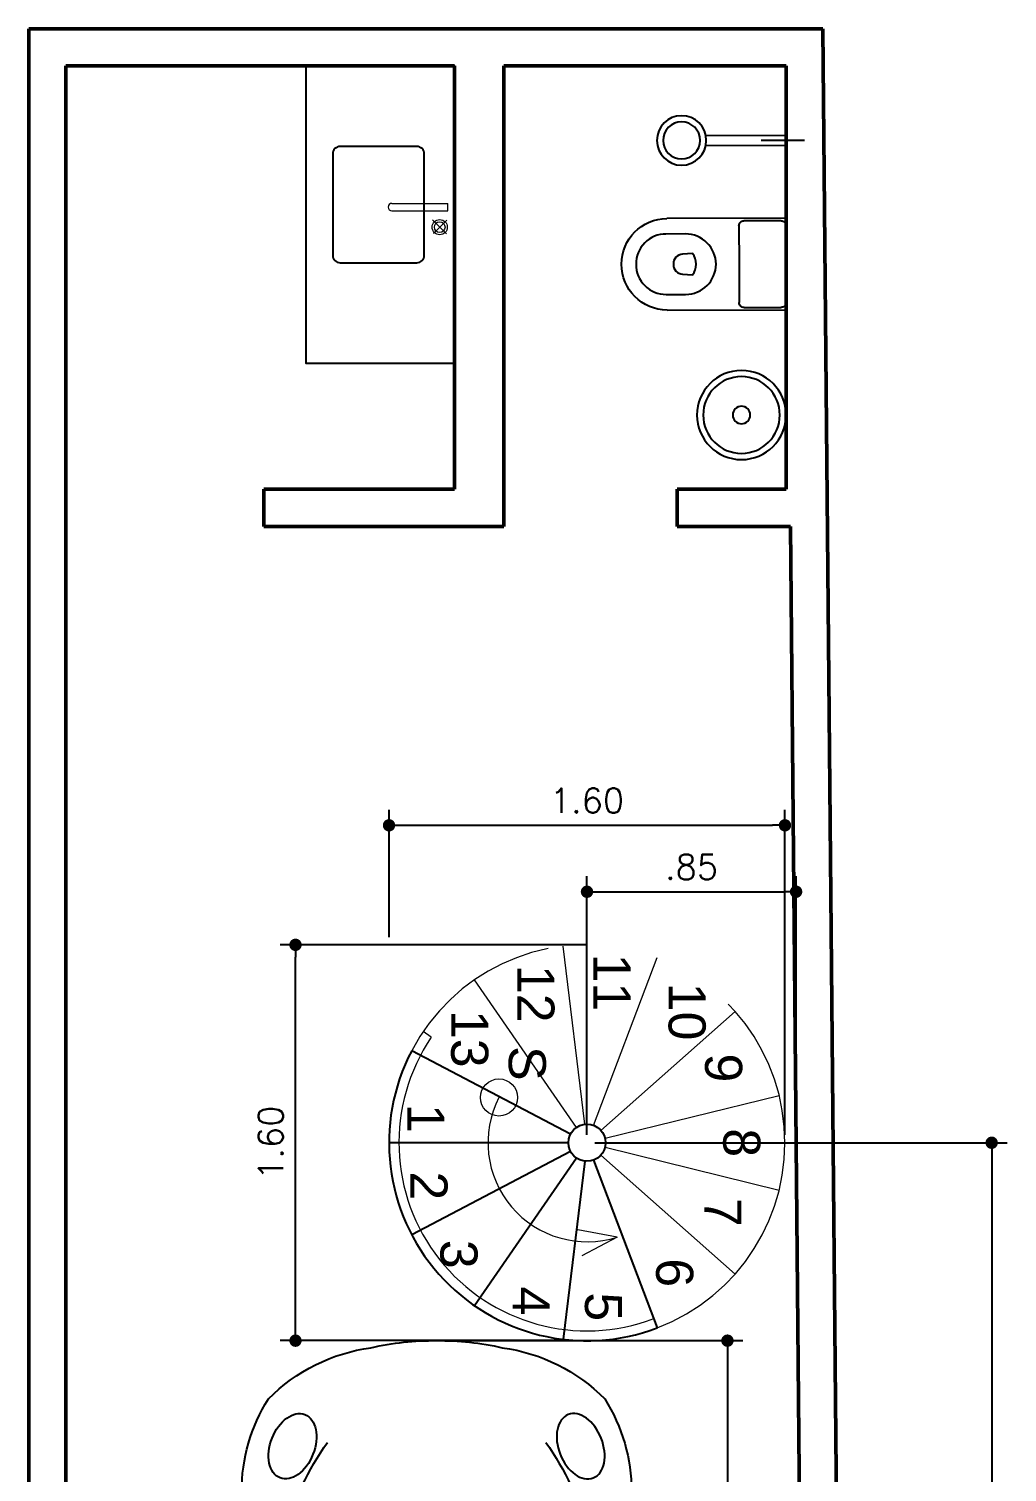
# Model space of a CAD drawing. Header units: millimetres. Extents: x -4763 to 645, y -25 to 217.
# Drawn here: x -48.34 to -44.39, y 50.9 to 56.73 of the extents above; entities that cross this region are included whole.
import ezdxf

# ---------------------------------------------------------------- set-up
doc = ezdxf.new("R2010")
doc.units = ezdxf.units.MM
doc.header["$LTSCALE"] = 0.5
doc.header["$PDMODE"] = 3
doc.linetypes.add('HIDDEN2', pattern=[4.7625, 3.175, -1.5875])
for name, color, linetype, lineweight in [('A-TRACEJADO', 251, 'HIDDEN2', 18), ('Alvenaria-alta', 5, 'Continuous', 50), ('ARQ cota externa', 1, 'Continuous', 15), ('ARQ cota interna', 1, 'Continuous', 18), ('ARQ TEXTO 01', 250, 'Continuous', 18), ('ARQ VISTA 1', 1, 'Continuous', 15), ('ARQ_construir - vista', 10, 'Continuous', 15), ('ARQ_linha-nivel', 1, 'Continuous', 13)]:
    doc.layers.add(name, color=color, linetype=linetype, lineweight=lineweight)
for name, color, linetype in [('ARQ escada', 2, 'Continuous'), ('BANHO', 2, 'Continuous'), ('Carros', 7, 'Continuous'), ('EQUIPAMENTOS', 1, 'Continuous'), ('PENA1', 1, 'Continuous')]:
    doc.layers.add(name, color=color, linetype=linetype)
doc.styles.add('ARIAL 15', font='arial.ttf', dxfattribs={"height": 0.15})
doc.styles.add('RS50', font='romans.shx', dxfattribs={"height": 0.1})
doc.dimstyles.new('Cota 50', dxfattribs={"dimscale": 0.05, "dimtxt": 0.1, "dimasz": 1, "dimexe": 1.25, "dimexo": 0.625, "dimgap": 1, "dimtad": 1, "dimzin": 4, "dimdsep": 46, "dimtxsty": 'RS50', "dimblk": 'DOT', "dimcen": 0.1, "dimclrd": 256, "dimclre": 256, "dimclrt": 256, "dimadec": 0, "dimazin": 0, "dimtfac": 1, "dimtix": 1, "dimtmove": 0, "dimatfit": 3, "dimldrblk": 'DOT', "dimfxl": 1.25, "dimarcsym": 0})

# ---------------------------------------------------------------- blocks, each defined once
blk = doc.blocks.new('DVCAP02')
for p, q in [((-185, -496), (-185, -19.4)), ((-181.7, -15), (-172.5, -15)), ((-175, -185), (-175, -35)), ((-172.5, -15), (0, -15)), ((0, -15), (172.9, -15)), ((172.9, -15), (181.7, -15)), ((175, -35), (175, -185)), ((185, -18.8), (185, -496)), ((0, -205), (-155, -205)), ((155, -205), (0, -205))]:
    blk.add_line(p, q)
for points in [[(0, -621, -0.418544), (-122, -500), (-122, -421, -0.411864), (0, -298, -0.411864), (122, -421), (122, -500, -0.418544)], [(0, -470, -0.428571), (-40, -433), (-43, -393, -0.16754), (0, -378, -0.16754), (43, -393), (40, -433, -0.428571)]]:
    blk.add_lwpolyline(points, format="xyb", close=True)
for centre, radius, start, end in [((-180.8, -19.1), 4.22, 102.6383, 184.46392), ((-155.7, -34.3), 19.3, 87.83751, 182.16249), ((155.7, -34.3), 19.3, 357.83751, 92.16249), ((180.8, -19.1), 4.22, 4.46392, 77.3617), ((-155.8, -185.8), 19.2, 177.632, 272.368), ((155.8, -185.8), 19.2, 267.632, 2.368), ((0, -495), 185, 180.31097, 269.99958), ((0, -495), 185, 270.00042, 359.68903)]:
    blk.add_arc(centre, radius, start, end)
blk = doc.blocks.new('CHUV-S')
at = {"layer": 'BANHO', "color": 155}
blk.add_line((0, -0.5), (0, 0.376), dxfattribs=at)
at = {"layer": 'BANHO'}
for p, q in [((-0.1, -1.621), (-0.1, 0)), ((-0.1, -1.621), (-0.1, 0)), ((-0.1, -1.621), (-0.1, 0)), ((0.1, 0), (-0.1, 0)), ((0.1, -1.621), (0.1, 0))]:
    blk.add_line(p, q, dxfattribs=at)
blk.add_circle((0, -2.111), 0.5, dxfattribs=at)
at = {"layer": 'BANHO', "color": 155}
blk.add_circle((0, -2.111), 0.375, dxfattribs=at)
blk = doc.blocks.new('DCUNP02')
for radius in [180, 155, 35.5]:
    blk.add_circle((0, -265), radius)
blk = doc.blocks.new('VWBeetle')
at = {"layer": 'Carros', "ltscale": 0.03}
for p, q in [((-0.5103, 2.6718), (-0.6672, 2.6522)), ((0.5103, 2.6718), (0.6672, 2.6522)), ((-0.5086, 2.558), (-0.6744, 2.5366)), ((0.5086, 2.558), (0.6744, 2.5366))]:
    blk.add_line(p, q, dxfattribs=at)
for centre, radius, start, end in [((-0.1703, 3.5527), 0.7139, 97.64632, 135.47675), ((-0.0144, 3.1792), 1.1098, 89.25491, 103.06417), ((0.0144, 3.1792), 1.1098, 76.93583, 90.74509), ((0.1703, 3.5527), 0.7139, 44.52325, 82.35368), ((-0.0916, 3.6799), 0.6963, 147.56997, 179.98508), ((0.0916, 3.6799), 0.6963, 0.01492, 32.43003), ((0.5477, 3.1852), 1.2075, 144.98458, 164.1824), ((-0.5477, 3.1852), 1.2075, 15.8176, 35.01542), ((2.0938, 3.5281), 2.8857, 176.98174, 193.40872), ((-2.0938, 3.5281), 2.8857, 346.59128, 3.01826), ((0.0284, 1.6396), 2.0002, 90.81343, 107.52804), ((-0.0284, 1.6396), 2.0002, 72.47196, 89.18657), ((2.6758, 2.7674), 3.3736, 167.20845, 176.98184), ((-3.3163, 2.6644), 2.8808, 4.66831, 17.83934), ((3.3163, 2.6644), 2.8808, 162.16066, 175.33169), ((-2.6758, 2.7674), 3.3736, 3.01816, 12.79155), ((8.2076, 2.1949), 9.0652, 172.76971, 185.86154), ((7.561, 2.0805), 8.248, 171.21811, 184.97683), ((-4.2828, 2.5587), 3.7742, 352.31041, 11.94444), ((4.2828, 2.5587), 3.7742, 168.05556, 187.68959), ((-7.561, 2.0805), 8.248, 355.02317, 8.78189), ((-8.2076, 2.1949), 9.0652, 354.13846, 7.23029), ((6.2021, 2.3777), 7.0033, 173.95086, 187.71869), ((-6.2021, 2.3777), 7.0033, 352.28131, 6.04914), ((0.0114, -1.2463), 4.1702, 90.15618, 96.28361), ((-0.0114, -1.2463), 4.1702, 83.71639, 89.84382), ((-4.3578, 2.3281), 3.8251, 345.41678, 355.88554), ((4.3578, 2.3281), 3.8251, 184.11446, 194.58322), ((-4.2893, 2.2103), 3.8251, 345.41678, 355.88554), ((-0.0094, 12.3553), 10.4299, 267.44663, 270.05165), ((0.0094, 12.3553), 10.4299, 269.94835, 272.55337), ((4.2893, 2.2103), 3.8251, 184.11446, 194.58322), ((0.3793, 0.8562), 1.2591, 150.33428, 181.29629), ((-0.3793, 0.8562), 1.2591, 358.70371, 29.66572), ((2.7203, 1.4851), 3.3661, 184.43412, 199.42792), ((0.0119, 1.9591), 0.9307, 229.91002, 269.26708), ((-0.0119, 1.9591), 0.9307, 270.73292, 310.08998), ((-2.7203, 1.4851), 3.3661, 340.57208, 355.56588), ((-0.0486, 1.0834), 0.2911, 177.26559, 187.06762), ((0.0486, 1.0834), 0.2911, 352.93238, 2.73441), ((-0.3167, 1.0449), 0.021, 172.69243, 256.33506), ((0.0145, 1.7871), 0.8333, 246.21141, 269.00194), ((-0.0145, 1.7871), 0.8333, 270.99806, 293.78859), ((0.3167, 1.0449), 0.021, 283.66494, 7.30757), ((0.3806, 0.8019), 1.2604, 178.82678, 206.43731), ((-0.3806, 0.8019), 1.2604, 333.56269, 1.17322), ((-0.1465, 0.4253), 0.3133, 191.00684, 262.99735), ((0.1465, 0.4253), 0.3133, 277.00265, 348.99316), ((-0.5308, 0.3379), 0.2379, 204.1178, 255.8637), ((0.5308, 0.3379), 0.2379, 284.1363, 335.8822), ((-0.4846, 0.0885), 0.0326, 66.81835, 189.67737), ((0.0039, 1.5271), 1.4868, 251.34013, 269.84794), ((-0.0039, 1.5271), 1.4868, 270.15206, 288.65987), ((0.4846, 0.0885), 0.0326, 350.32263, 113.18165), ((0.0288, 1.8295), 1.8297, 250.26727, 269.09715), ((0.0259, 1.0185), 0.9284, 256.88456, 268.39951), ((-0.0259, 1.0185), 0.9284, 271.60049, 283.11544), ((-0.0288, 1.8295), 1.8297, 270.90285, 289.73273)]:
    blk.add_arc(centre, radius, start, end, dxfattribs=at)
for centre, major_axis, ratio in [((-0.5824, 3.8622), (0.0503, 0.1281), 0.646527), ((-0.6076, 0.3487), (-0.0396, 0.1391), 0.723549)]:
    blk.add_ellipse(centre, major_axis=major_axis, ratio=ratio, dxfattribs=at)
at = {"layer": 'Carros', "ltscale": 0.03, "extrusion": (0, 0, -1)}
for centre, major_axis, ratio in [((0.5824, 3.8622), (-0.0503, 0.1281), 0.646527), ((0.6076, 0.3487), (0.0396, 0.1391), 0.723549)]:
    blk.add_ellipse(centre, major_axis=major_axis, ratio=ratio, dxfattribs=at)
blk = doc.blocks.new('_Dot')
at = {"color": 0, "linetype": 'ByBlock', "lineweight": -2}
blk.add_line((-0.5, 0), (-1, 0), dxfattribs=at)
at = {"color": 0, "linetype": 'ByBlock', "const_width": 0.5}
blk.add_lwpolyline([(-0.25, 0, 1), (0.25, 0, 1)], format="xyb", close=True, dxfattribs=at)
blk = doc.blocks.new('*D76')
at = {"layer": 'ARQ cota externa', "lineweight": -2, "transparency": 16777216}
for p, q in [((-46.6637, 51.4314), (-45.4571, 51.4314)), ((-45.5196, 51.3814), (-45.5196, 46.991)), ((-46.6637, 46.941), (-45.4571, 46.941))]:
    blk.add_line(p, q, dxfattribs=at)
at = {"layer": 'DEFPOINTS', "color": 0, "transparency": 16777216}
for p in [(-46.6949, 51.4314), (-46.6949, 46.941), (-45.5196, 46.941)]:
    blk.add_point(p, dxfattribs=at)
at = {"layer": 'ARQ cota externa', "lineweight": -2, "transparency": 16777216, "xscale": 0.05, "yscale": 0.05, "zscale": 0.05}
for p, rotation in [((-45.5196, 51.4314), 90), ((-45.5196, 46.941), 270)]:
    blk.add_blockref('_Dot', p, dxfattribs=dict(at, rotation=rotation))
at = {"layer": 'ARQ cota externa', "transparency": 16777216, "insert": (-45.6196, 49.1862), "char_height": 0.1, "attachment_point": 5, "rotation": 90, "style": 'RS50'}
blk.add_mtext('4.49', dxfattribs=at)
blk = doc.blocks.new('*D88')
at = {"layer": 'ARQ cota externa', "lineweight": -2, "transparency": 16777216}
for p, q in [((-46.056, 52.231), (-44.3893, 52.231)), ((-44.4518, 52.181), (-44.4518, 46.991)), ((-45.0116, 46.941), (-44.3893, 46.941))]:
    blk.add_line(p, q, dxfattribs=at)
at = {"layer": 'DEFPOINTS', "color": 0, "transparency": 16777216}
for p in [(-46.0872, 52.231), (-45.0429, 46.941), (-44.4518, 46.941)]:
    blk.add_point(p, dxfattribs=at)
at = {"layer": 'ARQ cota externa', "lineweight": -2, "transparency": 16777216, "xscale": 0.05, "yscale": 0.05, "zscale": 0.05}
for p, rotation in [((-44.4518, 52.231), 90), ((-44.4518, 46.941), 270)]:
    blk.add_blockref('_Dot', p, dxfattribs=dict(at, rotation=rotation))
at = {"layer": 'ARQ cota externa', "transparency": 16777216, "insert": (-44.5518, 49.586), "char_height": 0.1, "attachment_point": 5, "rotation": 90, "style": 'RS50'}
blk.add_mtext('5.29', dxfattribs=at)
blk = doc.blocks.new('*D89')
at = {"layer": 'ARQ cota externa', "lineweight": -2, "transparency": 16777216}
for p, q in [((-46.0921, 53.0306), (-47.3277, 53.0306)), ((-47.2652, 51.4814), (-47.2652, 52.9806)), ((-46.1448, 51.4314), (-47.3277, 51.4314))]:
    blk.add_line(p, q, dxfattribs=at)
at = {"layer": 'DEFPOINTS', "color": 0, "transparency": 16777216}
for p in [(-47.2652, 53.0306), (-46.0609, 53.0306), (-46.1135, 51.4314)]:
    blk.add_point(p, dxfattribs=at)
at = {"layer": 'ARQ cota externa', "lineweight": -2, "transparency": 16777216, "xscale": 0.05, "yscale": 0.05, "zscale": 0.05}
for p, rotation in [((-47.2652, 53.0306), 90), ((-47.2652, 51.4314), 270)]:
    blk.add_blockref('_Dot', p, dxfattribs=dict(at, rotation=rotation))
at = {"layer": 'ARQ cota externa', "transparency": 16777216, "insert": (-47.3652, 52.231), "char_height": 0.1, "attachment_point": 5, "rotation": 90, "style": 'RS50'}
blk.add_mtext('1.60', dxfattribs=at)
blk = doc.blocks.new('*D109')
at = {"layer": 'ARQ cota externa', "lineweight": -2, "transparency": 16777216}
for p, q in [((-46.8872, 53.0618), (-46.8872, 53.5759)), ((-45.2872, 52.2623), (-45.2872, 53.5759)), ((-46.8372, 53.5134), (-45.3372, 53.5134))]:
    blk.add_line(p, q, dxfattribs=at)
at = {"layer": 'DEFPOINTS', "color": 0, "transparency": 16777216}
for p in [(-45.2872, 53.5134), (-46.8872, 53.0306), (-45.2872, 52.231)]:
    blk.add_point(p, dxfattribs=at)
at = {"layer": 'ARQ cota externa', "lineweight": -2, "transparency": 16777216, "xscale": 0.05, "yscale": 0.05, "zscale": 0.05, "rotation": 180}
blk.add_blockref('_Dot', (-46.8872, 53.5134), dxfattribs=at)
at = {"layer": 'ARQ cota externa', "lineweight": -2, "transparency": 16777216, "xscale": 0.05, "yscale": 0.05, "zscale": 0.05}
blk.add_blockref('_Dot', (-45.2872, 53.5134), dxfattribs=at)
at = {"layer": 'ARQ cota externa', "transparency": 16777216, "insert": (-46.0872, 53.6134), "char_height": 0.1, "attachment_point": 5, "style": 'RS50'}
blk.add_mtext('1.60', dxfattribs=at)
blk = doc.blocks.new('*D126')
at = {"layer": 'ARQ cota externa', "lineweight": -2, "transparency": 16777216}
for p, q in [((-46.0872, 52.2623), (-46.0872, 53.3075)), ((-45.2422, 52.2623), (-45.2422, 53.3075)), ((-46.0372, 53.245), (-45.2922, 53.245))]:
    blk.add_line(p, q, dxfattribs=at)
at = {"layer": 'DEFPOINTS', "color": 0, "transparency": 16777216}
for p in [(-45.2422, 53.245), (-46.0872, 52.231), (-45.2422, 52.231)]:
    blk.add_point(p, dxfattribs=at)
at = {"layer": 'ARQ cota externa', "lineweight": -2, "transparency": 16777216, "xscale": 0.05, "yscale": 0.05, "zscale": 0.05, "rotation": 180}
blk.add_blockref('_Dot', (-46.0872, 53.245), dxfattribs=at)
at = {"layer": 'ARQ cota externa', "lineweight": -2, "transparency": 16777216, "xscale": 0.05, "yscale": 0.05, "zscale": 0.05}
blk.add_blockref('_Dot', (-45.2422, 53.245), dxfattribs=at)
at = {"layer": 'ARQ cota externa', "transparency": 16777216, "insert": (-45.6647, 53.345), "char_height": 0.1, "attachment_point": 5, "style": 'RS50'}
blk.add_mtext('.85', dxfattribs=at)

msp = doc.modelspace()

# ---------------------------------------------------------------- linework, layer by layer
at = {"layer": 'A-TRACEJADO'}
for p, q in [((-46.09625, 52.30547), (-46.18364, 53.02518)), ((-46.06062, 52.30114), (-45.80353, 52.97903)), ((-46.12982, 52.29274), (-46.54167, 52.8894)), ((-46.03108, 52.28075), (-45.48841, 52.76151)), ((-46.01439, 52.24896), (-45.31046, 52.42247)), ((-46.01439, 52.21307), (-45.31046, 52.03956)), ((-46.03108, 52.18128), (-45.48841, 51.70052))]:
    msp.add_line(p, q, dxfattribs=at)
msp.add_arc((-46.08721, 52.23101), 0.8, 290.769231, 152.307692, dxfattribs=at)
at = {"layer": 'Alvenaria-alta'}
for p, q in [((-48.34278, 50.34101), (-48.34278, 56.73101)), ((-48.34278, 56.73101), (-45.13417, 56.73101)), ((-45.04277, 46.94101), (-45.13417, 56.73101)), ((-48.19278, 54.87101), (-48.19278, 56.58101)), ((-48.19278, 56.58101), (-46.62278, 56.58101)), ((-46.62278, 56.58101), (-46.62278, 54.87101)), ((-46.42278, 56.58101), (-46.42278, 54.72101)), ((-46.42278, 56.58101), (-45.28278, 56.58101)), ((-45.28278, 54.87101), (-45.28278, 56.58101)), ((-48.19278, 54.87101), (-48.19278, 54.72101)), ((-47.39278, 54.87101), (-46.62278, 54.87101)), ((-47.39278, 54.87101), (-47.39278, 54.72101)), ((-45.72278, 54.87101), (-45.28278, 54.87101)), ((-45.72278, 54.87101), (-45.72278, 54.72101)), ((-48.19278, 50.49101), (-48.19278, 54.72101)), ((-47.39278, 54.72101), (-46.42278, 54.72101)), ((-45.72278, 54.72101), (-45.26541, 54.72101)), ((-45.19278, 46.94101), (-45.26541, 54.72101))]:
    msp.add_line(p, q, dxfattribs=at)
at = {"layer": 'ARQ cota interna'}
msp.add_line((-46.71628, 52.65748), (-46.74939, 52.67993), dxfattribs=at)
at = {"layer": 'ARQ escada'}
for p, q in [((-46.15362, 52.26587), (-46.79558, 52.60279)), ((-46.16221, 52.23101), (-46.88721, 52.23101)), ((-46.15362, 52.19616), (-46.79558, 51.85924)), ((-46.12982, 52.16929), (-46.54167, 51.57263)), ((-46.09625, 52.15656), (-46.18364, 51.43685)), ((-46.06062, 52.16089), (-45.80353, 51.483))]:
    msp.add_line(p, q, dxfattribs=at)
msp.add_circle((-46.08721, 52.23101), 0.075, dxfattribs=at)
msp.add_arc((-46.08721, 52.23101), 0.8, 152.307692, 290.769231, dxfattribs=at)
at = {"layer": 'ARQ VISTA 1'}
for p, q in [((-46.87559, 56.02601), (-46.64985, 56.02601)), ((-46.87559, 55.99601), (-46.64985, 55.99601)), ((-46.64985, 55.99601), (-46.64985, 56.02601)), ((-46.65555, 55.90315), (-46.71187, 55.95947)), ((-46.65429, 55.95817), (-46.70801, 55.90445))]:
    msp.add_line(p, q, dxfattribs=at)
for radius in [0.03077, 0.02172]:
    msp.add_circle((-46.68243, 55.93003), radius, dxfattribs=at)
msp.add_arc((-46.87559, 56.01101), 0.015, 90, 270, dxfattribs=at)
at = {"layer": 'ARQ_construir - vista'}
for radius, start, end in [(0.76, 145.865297, 290.769231), (0.4, 152.79304, 287.79304)]:
    msp.add_arc((-46.08721, 52.23101), radius, start, end, dxfattribs=at)
at = {"layer": 'ARQ_linha-nivel'}
for q in [(-46.12416, 51.87858), (-46.10747, 51.77371)]:
    msp.add_line((-45.96498, 51.85015), q, dxfattribs=at)
msp.add_circle((-46.44296, 52.4139), 0.075, dxfattribs=at)
at = {"layer": 'PENA1'}
msp.add_lwpolyline([(-46.62278, 55.38101), (-46.62278, 56.58101), (-47.22278, 56.58101), (-47.22278, 55.38101), (-46.62278, 55.38101)], dxfattribs=at)
msp.add_lwpolyline([(-47.11471, 56.22601), (-47.11471, 55.81601, 0.4142136), (-47.08471, 55.78601), (-46.77471, 55.78601, 0.4142136), (-46.74471, 55.81601), (-46.74471, 56.22601, 0.4142136), (-46.77471, 56.25601), (-47.08471, 56.25601, 0.4142136)], format="xyb", close=True, dxfattribs=at)

# ---------------------------------------------------------------- block references
at = {"layer": 'EQUIPAMENTOS', "xscale": -1}
msp.add_blockref('VWBeetle', (-46.69495, 47.14253), dxfattribs=at)
at = {"layer": 'PENA1'}
for name, p, xscale, yscale, zscale, rotation in [('CHUV-S', (-45.28278, 56.28101), -0.2, 0.2, 0.2, 270.0932557724339), ('DVCAP02', (-45.26778, 55.78104), -0.001, 0.001, 0.001, 270.0932557724339), ('DCUNP02', (-45.19778, 55.17101), -0.001, 0.001, 0.001, 270)]:
    msp.add_blockref(name, p, dxfattribs=dict(at, xscale=xscale, yscale=yscale, zscale=zscale, rotation=rotation))

# ---------------------------------------------------------------- texts
at = {"layer": 'ARQ TEXTO 01', "char_height": 0.15, "attachment_point": 1, "rotation": 270, "style": 'ARIAL 15'}
for s, width, gutter_width, insert in [('11', 0.2179462, 0.75, (-45.9113, 52.99498)), ('12', 0.2179462, 0.75, (-46.21892, 52.94963)), ('10', 0.2179462, 0.75, (-45.60772, 52.87751)), ('13', 0.2179462, 0.75, (-46.4861, 52.76773)), ('S', 0.1569565, 1.5, (-46.25352, 52.62158)), ('9', 0.2179462, 0.75, (-45.46007, 52.59159)), ('1', 0.2179462, 0.75, (-46.66322, 52.38804)), ('8', 0.2179462, 0.75, (-45.38661, 52.28928)), ('2', 0.2179462, 0.75, (-46.65083, 52.11528)), ('7', 0.2179462, 0.75, (-45.46367, 52.00809)), ('3', 0.2179462, 0.75, (-46.52959, 51.83882)), ('6', 0.2179462, 0.75, (-45.65783, 51.76406)), ('4', 0.2179462, 0.75, (-46.2375, 51.65016)), ('5', 0.2179462, 0.75, (-45.94541, 51.62657))]:
    msp.add_mtext_dynamic_manual_height_columns(s, width=width, gutter_width=gutter_width, heights=[0], dxfattribs=dict(at, insert=insert))

# ---------------------------------------------------------------- dimensions: what is measured, and where the dimension line sits
at = {"layer": 'ARQ cota externa'}
for base, p1, p2, picture, middle in [((-45.28721, 53.51338), (-46.88721, 53.03058), (-45.28721, 52.23101), '*D109', (-46.08721, 53.61338)), ((-45.24217, 53.24502), (-46.08721, 52.23101), (-45.24217, 52.23101), '*D126', (-45.66469, 53.34502))]:
    dim = msp.add_linear_dim(base=base, p1=p1, p2=p2, dimstyle='Cota 50', dxfattribs=at)
    dim.commit()
    dim.dimension.update_dxf_attribs({"geometry": picture, "text_midpoint": middle})
for base, p1, p2, picture, middle in [((-47.26522, 53.03058), (-46.11354, 51.43145), (-46.06089, 53.03058), '*D89', (-47.36522, 52.23101)), ((-44.45179, 46.94101), (-46.08721, 52.23101), (-45.04286, 46.94101), '*D88', (-44.55179, 49.58601)), ((-45.51956, 46.94101), (-46.69495, 51.43145), (-46.69495, 46.94101), '*D76', (-45.61956, 49.18623))]:
    dim = msp.add_linear_dim(base=base, p1=p1, p2=p2, angle=90, dimstyle='Cota 50', dxfattribs=at)
    dim.commit()
    dim.dimension.update_dxf_attribs({"geometry": picture, "text_midpoint": middle})

doc.saveas('drawing.dxf')
